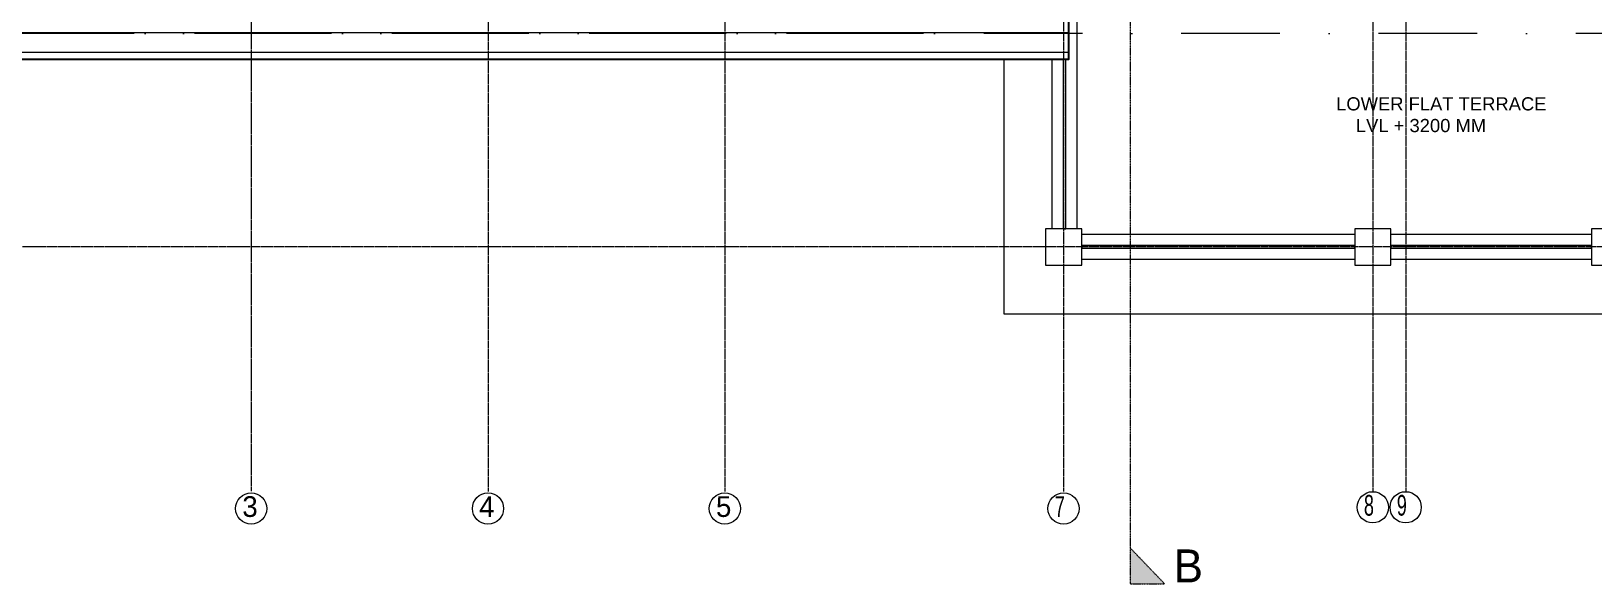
# Model space of a CAD drawing. Header units: inches. Extents: x -3071 to 2534411, y -17796 to 388172.
# Drawn here: x 1784851 to 1808589, y 347035 to 355426 of the extents above; entities that cross this region are included whole.
import ezdxf

# ---------------------------------------------------------------- set-up
doc = ezdxf.new("R2010")
doc.units = ezdxf.units.IN
doc.header["$MEASUREMENT"] = 0
for name, pattern in [('ACAD_ISO08W100', [36, 24, -3, 6, -3]), ('DASHDOT', [1, 0.5, -0.25, 0, -0.25]), ('DASHDOT2', [12.7, 6.35, -3.175, 0, -3.175])]:
    doc.linetypes.add(name, pattern=pattern)
for name, color, linetype, lineweight in [('A 0.13 DIM', 6, 'Continuous', 13), ('cen', 50, 'ACAD_ISO08W100', 5), ('DIM', 161, 'Continuous', 15), ('Grid Tag', 6, 'Continuous', 20), ('section', 6, 'DASHDOT2', 20), ('text', 7, 'Continuous', 25)]:
    doc.layers.add(name, color=color, linetype=linetype, lineweight=lineweight)
doc.styles.add('AERIAL', font='arial.ttf', dxfattribs={"height": 10})
doc.styles.add('CG', font='GOTHIC.TTF', dxfattribs={"height": 40})
doc.styles.get("Standard").update_dxf_attribs({"font": 'GOTHIC.TTF'})

# ---------------------------------------------------------------- blocks, each defined once
blk = doc.blocks.new('grid')
at = {"layer": 'Grid Tag', "linetype": 'Continuous', "ltscale": 30}
blk.add_circle((51, 48), 264, dxfattribs=at)
blk.add_attdef('GRID', (-143, -93), '', height=200)

msp = doc.modelspace()

# ---------------------------------------------------------------- hatches: boundary and pattern name
at = {"layer": 'section'}
msp.add_hatch(color=256, dxfattribs=at).paths.add_polyline_path([(1802079.73, 347035), (1801557.38, 347035), (1801557.38, 347578.6)])

# ---------------------------------------------------------------- linework, layer by layer
msp.add_lwpolyline([(1780747.89, 359395.94), (1800620.13, 359395.94), (1800620.13, 354995.95), (1780747.89, 354995.95)], close=True)
at = {"layer": 'A 0.13 DIM', "linetype": 'DASHDOT', "ltscale": 3000}
for p, q in [((1798416.19, 355392.88), (1775843.86, 355392.88)), ((1824833.35, 355392.88), (1780747.89, 355392.88))]:
    msp.add_line(p, q, dxfattribs=at)
at = {"layer": 'cen', "ltscale": 2}
for p, q in [((1791794.98, 371965.95), (1791794.98, 348437.31)), ((1795394.98, 371965.95), (1795394.98, 348437.31)), ((1800544.98, 371965.95), (1800544.98, 348437.31)), ((1805244.98, 371965.95), (1805244.98, 348437.31)), ((1805744.98, 371965.95), (1805744.98, 348437.31)), ((1788194.98, 358660.94), (1788194.98, 348437.31)), ((1824176.13, 352150.95), (1776236.16, 352150.95))]:
    msp.add_line(p, q, dxfattribs=at)
at = {"layer": 'DIM'}
for p, q in [((1800749.98, 352425.95), (1800749.98, 355735.95)), ((1799634.98, 354995.95), (1799634.98, 351135.95)), ((1800369.98, 352425.95), (1800369.98, 354995.95)), ((1804969.98, 352340.9), (1800819.98, 352340.95)), ((1808569.98, 352340.95), (1805519.98, 352340.95)), ((1804969.98, 351960.9), (1800819.98, 351960.95)), ((1808569.98, 351960.95), (1805519.98, 351960.95)), ((1799634.98, 351135.95), (1820659.98, 351135.95))]:
    msp.add_line(p, q, dxfattribs=at)
at = {"layer": 'DIM', "ltscale": 20}
for p, q in [((1780822.89, 355405.95), (1800620.13, 355405.95)), ((1780747.89, 355105.95), (1800620.13, 355105.95)), ((1780822.89, 355005.95), (1800620.13, 355005.95))]:
    msp.add_line(p, q, dxfattribs=at)
at = {"layer": 'DIM'}
msp.add_lwpolyline([(1800539.98, 354995.95), (1800539.98, 352425.95), (1800579.98, 352425.95), (1800579.98, 354995.95)], dxfattribs=at)
for points in [[(1800269.98, 351875.95), (1800819.98, 351875.95), (1800819.98, 352425.95), (1800269.98, 352425.95)], [(1804969.98, 351875.95), (1805519.98, 351875.95), (1805519.98, 352425.95), (1804969.98, 352425.95)], [(1808569.98, 351875.95), (1809119.98, 351875.95), (1809119.98, 352425.95), (1808569.98, 352425.95)], [(1804969.98, 352130.9), (1804969.98, 352170.9), (1800819.98, 352170.95), (1800819.98, 352130.95)], [(1808569.98, 352130.95), (1808569.98, 352170.95), (1805519.98, 352170.95), (1805519.98, 352130.95)]]:
    msp.add_lwpolyline(points, close=True, dxfattribs=at)
at = {"layer": 'section'}
for p, q in [((1801557.38, 371341.84), (1801557.38, 347035)), ((1802079.73, 347035), (1801557.38, 347578.6)), ((1801557.38, 347035), (1802079.73, 347035))]:
    msp.add_line(p, q, dxfattribs=at)

# ---------------------------------------------------------------- block references
ref = msp.add_blockref('grid', (1788148.75, 348133.57), dxfattribs=dict(xscale=0.8987445155798923, yscale=0.8987445155798923, zscale=0.8987445155798923))
ref.add_attrib('GRID', '3', (1788060.21, 348049.79), dxfattribs={"height": 314.56})
ref = msp.add_blockref('grid', (1791748.75, 348133.57), dxfattribs=dict(xscale=0.8987445155798923, yscale=0.8987445155798923, zscale=0.8987445155798923))
ref.add_attrib('GRID', '4', (1791660.21, 348049.79), dxfattribs={"height": 314.56})
ref = msp.add_blockref('grid', (1795348.75, 348133.57), dxfattribs=dict(xscale=0.8987445155798923, yscale=0.8987445155798923, zscale=0.8987445155798923))
ref.add_attrib('GRID', '5', (1795260.21, 348049.79), dxfattribs={"height": 314.56})
ref = msp.add_blockref('grid', (1800498.75, 348133.57), dxfattribs=dict(xscale=0.8987445155798923, yscale=0.8987445155798923, zscale=0.8987445155798923))
ref.add_attrib('GRID', '7', (1800410.22, 348049.79), dxfattribs={"height": 314.56, "width": 0.65})
ref = msp.add_blockref('grid', (1805198.75, 348152.97), dxfattribs=dict(xscale=0.8987445155798923, yscale=0.8987445155798923, zscale=0.8987445155798923))
ref.add_attrib('GRID', '8', (1805110.22, 348069.19), dxfattribs={"height": 314.56, "width": 0.65})
ref = msp.add_blockref('grid', (1805698.75, 348152.97), dxfattribs=dict(xscale=0.8987445155798923, yscale=0.8987445155798923, zscale=0.8987445155798923))
ref.add_attrib('GRID', '9', (1805610.22, 348069.19), dxfattribs={"height": 314.56, "width": 0.65})

# ---------------------------------------------------------------- texts
at = {"layer": 'section', "insert": (1802440.67, 347305.99), "char_height": 500, "width": 2050.5885, "attachment_point": 5, "style": 'CG'}
msp.add_mtext('B', dxfattribs=at)
at = {"layer": 'text', "char_height": 200, "width": 14192.8258, "attachment_point": 1, "style": 'AERIAL'}
for s, insert in [('LOWER FLAT TERRACE ', (1804687.64, 354423.69)), ('LVL + 3200 MM', (1804987.58, 354094.13))]:
    msp.add_mtext(s, dxfattribs=dict(at, insert=insert))

doc.saveas('drawing.dxf')
